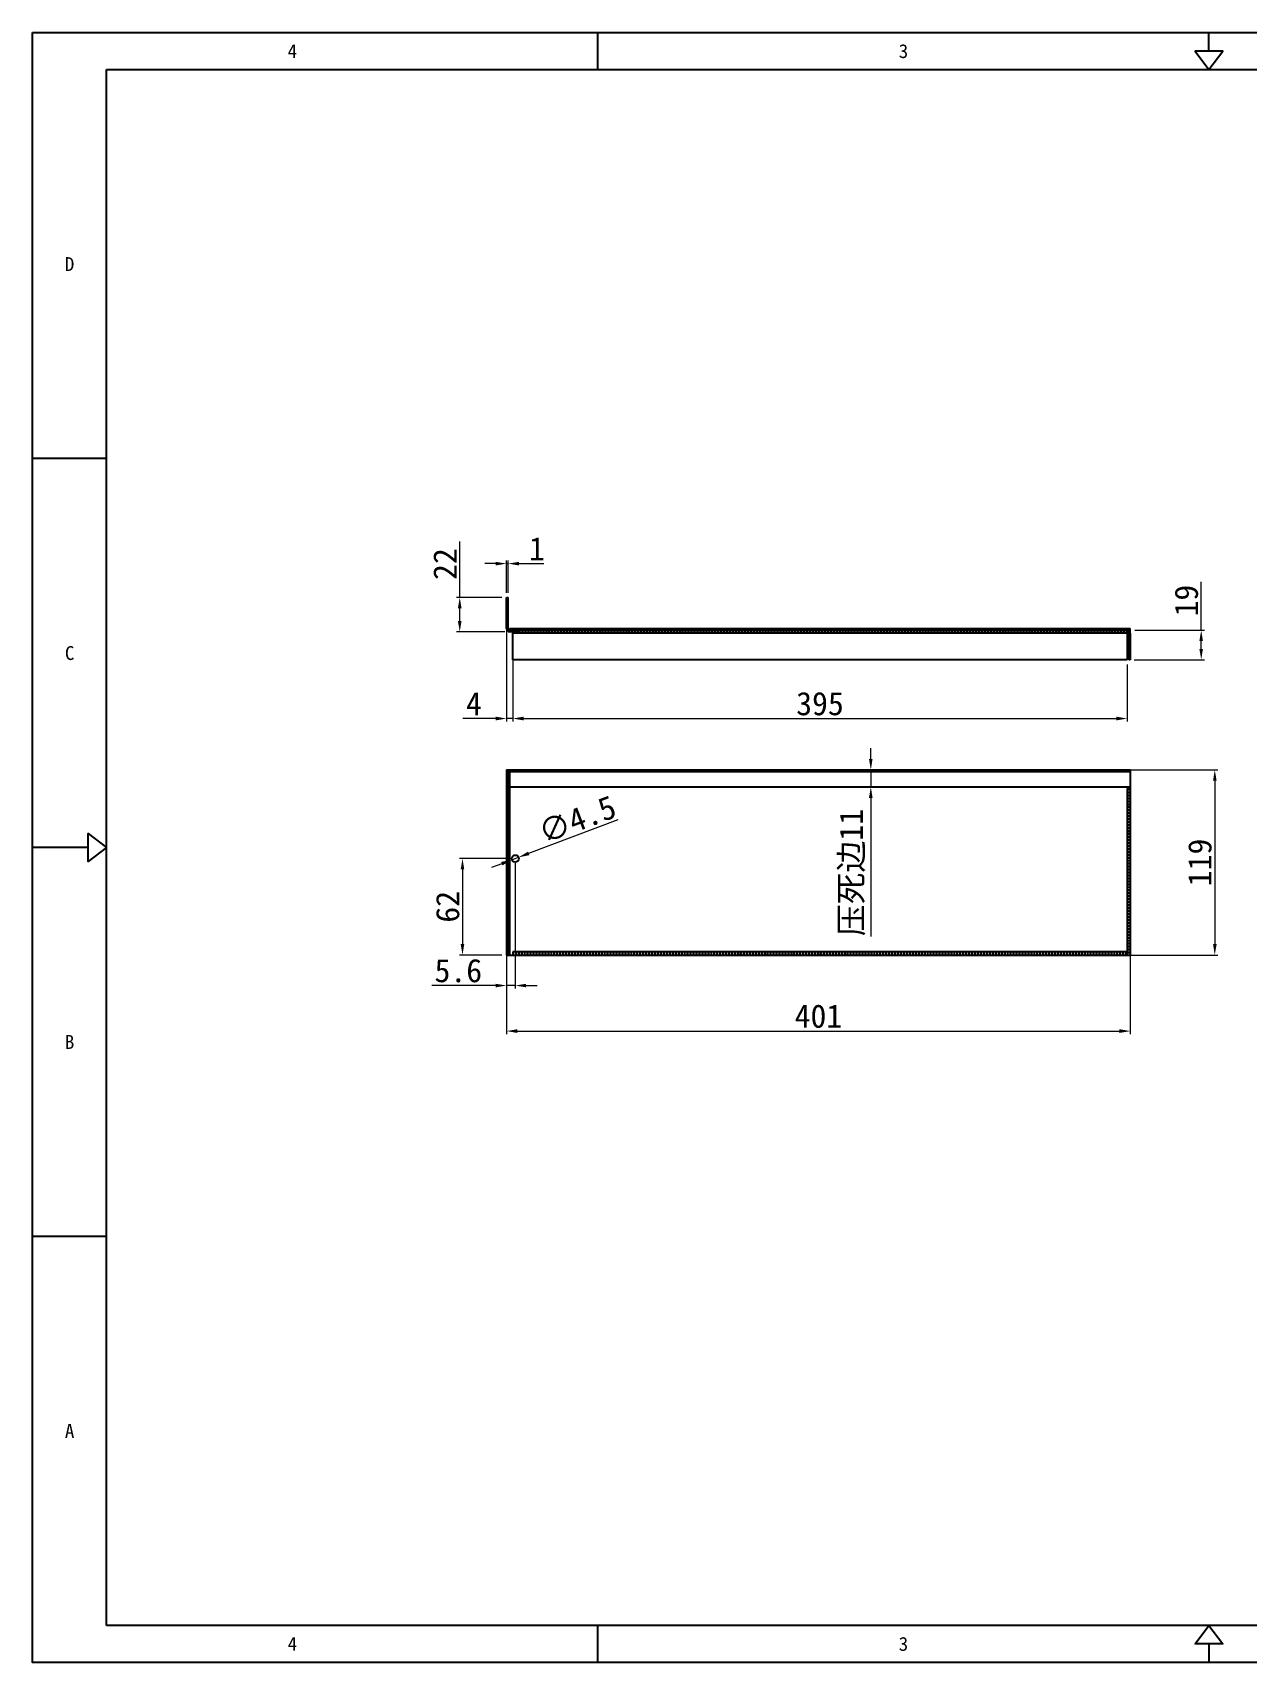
# Model space of a CAD drawing. Header units: millimetres. Extents: x 13106 to 40242, y 18888 to 28426.
# Drawn here: x 35259 to 36039, y 19875 to 20923 of the extents above; entities that cross this region are included whole.
import ezdxf
from ezdxf.enums import TextEntityAlignment as Align

# ---------------------------------------------------------------- set-up
doc = ezdxf.new("R2010")
doc.units = ezdxf.units.MM
doc.header["$PDSIZE"] = -1
doc.linetypes.add('HIDDEN', pattern=[1.905, 1.27, -0.635])
for name, color, linetype in [('02___PRT_ALL_AXES', 7, 'Continuous'), ('DEFAULT_2', 8, 'HIDDEN'), ('print', 30, 'Continuous')]:
    doc.layers.add(name, color=color, linetype=linetype)
doc.layers.add('dim', color=2, linetype='Continuous', lineweight=9)
doc.styles.add('Dartop', font='')
doc.styles.get('Dartop').set_extended_font_data('FangSong_GB2312')
doc.dimstyles.new('3', dxfattribs={"dimtxt": 15, "dimasz": 7, "dimexe": 2, "dimexo": 3, "dimgap": 2, "dimtad": 1, "dimzin": 9, "dimdsep": 46, "dimtxsty": 'Standard', "dimcen": 1, "dimadec": 1, "dimazin": 2, "dimtfac": 0.5, "dimtmove": 0, "dimatfit": 3, "dimfxl": 0, "dimtolj": 1, "dimlwd": 9, "dimlwe": 9, "dimarcsym": 0})

# ---------------------------------------------------------------- blocks, each defined once
blk = doc.blocks.new('*D254')
at = {"layer": 'Defpoints', "color": 0, "lineweight": 9, "transparency": 16777216}
for p in [(35533.4, 20559.5), (35563.5, 20559.5), (35565.5, 20537.5)]:
    blk.add_point(p, dxfattribs=at)
at = {"layer": 'dim', "color": 0, "lineweight": 9, "transparency": 16777216}
for p, q in [((35533.4, 20559.5), (35533.4, 20595.5)), ((35560.5, 20559.5), (35531.4, 20559.5)), ((35533.4, 20544.5), (35533.4, 20552.5)), ((35562.5, 20537.5), (35531.4, 20537.5))]:
    blk.add_line(p, q, dxfattribs=at)
for points in [[(35532.2, 20552.5), (35534.6, 20552.5), (35533.4, 20559.5)], [(35532.2, 20544.5), (35534.6, 20544.5), (35533.4, 20537.5)]]:
    blk.add_solid(points, dxfattribs=at)
at = {"layer": 'dim', "color": 0, "lineweight": 9, "transparency": 16777216, "insert": (35523.9, 20581), "char_height": 15, "attachment_point": 5, "rotation": 90}
blk.add_mtext('\\A1;22', dxfattribs=at)
blk = doc.blocks.new('*D255')
at = {"layer": 'Defpoints', "color": 0, "lineweight": 9, "transparency": 16777216}
for p in [(35964.5, 20538.5), (36010.1, 20538.5), (35964, 20519.5)]:
    blk.add_point(p, dxfattribs=at)
at = {"layer": 'dim', "color": 0, "lineweight": 9, "transparency": 16777216}
for p, q in [((36010.1, 20538.5), (36010.1, 20569.5)), ((35967.5, 20538.5), (36012.1, 20538.5)), ((36010.1, 20526.5), (36010.1, 20531.5)), ((35967, 20519.5), (36012.1, 20519.5))]:
    blk.add_line(p, q, dxfattribs=at)
for points in [[(36008.9, 20531.5), (36011.2, 20531.5), (36010.1, 20538.5)], [(36008.9, 20526.5), (36011.2, 20526.5), (36010.1, 20519.5)]]:
    blk.add_solid(points, dxfattribs=at)
at = {"layer": 'dim', "color": 0, "lineweight": 9, "transparency": 16777216, "insert": (36000.6, 20557.5), "char_height": 15, "attachment_point": 5, "rotation": 90}
blk.add_mtext('\\A1;19', dxfattribs=at)
blk = doc.blocks.new('*D257')
at = {"layer": 'Defpoints', "color": 0, "lineweight": 9, "transparency": 16777216}
for p in [(35959.9, 20448.7), (35955.3, 20329.7), (36018.8, 20329.7)]:
    blk.add_point(p, dxfattribs=at)
at = {"layer": 'dim', "color": 0, "lineweight": 9, "transparency": 16777216}
for p, q in [((35962.9, 20448.7), (36020.8, 20448.7)), ((36018.8, 20441.7), (36018.8, 20336.7)), ((35958.3, 20329.7), (36020.8, 20329.7))]:
    blk.add_line(p, q, dxfattribs=at)
for points in [[(36017.7, 20441.7), (36020, 20441.7), (36018.8, 20448.7)], [(36017.7, 20336.7), (36020, 20336.7), (36018.8, 20329.7)]]:
    blk.add_solid(points, dxfattribs=at)
at = {"layer": 'dim', "color": 0, "lineweight": 9, "transparency": 16777216, "insert": (36009.3, 20389.2), "char_height": 15, "attachment_point": 5, "rotation": 90}
blk.add_mtext('\\A1;119', dxfattribs=at)
blk = doc.blocks.new('*D262')
at = {"layer": 'Defpoints', "color": 0, "lineweight": 9, "transparency": 16777216}
for p in [(35567.5, 20519.5), (35962.5, 20519.5), (35962.5, 20481.7)]:
    blk.add_point(p, dxfattribs=at)
at = {"layer": 'dim', "color": 0, "lineweight": 9, "transparency": 16777216}
for p, q in [((35567.5, 20516.5), (35567.5, 20479.7)), ((35962.5, 20516.5), (35962.5, 20479.7)), ((35574.5, 20481.7), (35955.5, 20481.7))]:
    blk.add_line(p, q, dxfattribs=at)
for points in [[(35574.5, 20482.9), (35574.5, 20480.5), (35567.5, 20481.7)], [(35955.5, 20482.9), (35955.5, 20480.5), (35962.5, 20481.7)]]:
    blk.add_solid(points, dxfattribs=at)
at = {"layer": 'dim', "color": 0, "lineweight": 9, "transparency": 16777216, "insert": (35765, 20491.2), "char_height": 15, "attachment_point": 5}
blk.add_mtext('\\A1;395', dxfattribs=at)
blk = doc.blocks.new('*D263')
at = {"layer": 'Defpoints', "color": 0, "lineweight": 9, "transparency": 16777216}
for p in [(35563.5, 20547.5), (35567.5, 20530.4), (35563.5, 20481.7)]:
    blk.add_point(p, dxfattribs=at)
at = {"layer": 'dim', "color": 0, "lineweight": 9, "transparency": 16777216}
for p, q in [((35563.5, 20544.5), (35563.5, 20479.7)), ((35567.5, 20527.4), (35567.5, 20479.7)), ((35556.5, 20481.7), (35535.5, 20481.7)), ((35567.5, 20481.7), (35563.5, 20481.7)), ((35574.5, 20481.7), (35581.5, 20481.7))]:
    blk.add_line(p, q, dxfattribs=at)
for points in [[(35556.5, 20482.9), (35556.5, 20480.5), (35563.5, 20481.7)], [(35574.5, 20482.9), (35574.5, 20480.5), (35567.5, 20481.7)]]:
    blk.add_solid(points, dxfattribs=at)
at = {"layer": 'dim', "color": 0, "lineweight": 9, "transparency": 16777216, "insert": (35542.5, 20491.2), "char_height": 15, "attachment_point": 5}
blk.add_mtext('\\A1;4', dxfattribs=at)
blk = doc.blocks.new('*D264')
at = {"layer": 'Defpoints', "color": 0, "lineweight": 9, "transparency": 16777216}
for p in [(35563.5, 20382.2), (35964.5, 20370.4), (35964.5, 20280.8)]:
    blk.add_point(p, dxfattribs=at)
at = {"layer": 'dim', "color": 0, "lineweight": 9, "transparency": 16777216}
for p, q in [((35563.5, 20379.2), (35563.5, 20278.8)), ((35964.5, 20367.4), (35964.5, 20278.8)), ((35570.5, 20280.8), (35957.5, 20280.8))]:
    blk.add_line(p, q, dxfattribs=at)
for points in [[(35570.5, 20282), (35570.5, 20279.6), (35563.5, 20280.8)], [(35957.5, 20282), (35957.5, 20279.6), (35964.5, 20280.8)]]:
    blk.add_solid(points, dxfattribs=at)
at = {"layer": 'dim', "color": 0, "lineweight": 9, "transparency": 16777216, "insert": (35764, 20290.3), "char_height": 15, "attachment_point": 5}
blk.add_mtext('\\A1;401', dxfattribs=at)
blk = doc.blocks.new('*D265')
at = {"layer": 'Defpoints', "color": 0, "lineweight": 9, "transparency": 16777216}
for p in [(35563.5, 20391.7), (35569.1, 20391.7), (35563.5, 20310.1)]:
    blk.add_point(p, dxfattribs=at)
at = {"layer": 'dim', "color": 0, "lineweight": 9, "transparency": 16777216}
for p, q in [((35563.5, 20388.7), (35563.5, 20308.1)), ((35569.1, 20388.7), (35569.1, 20308.1)), ((35556.5, 20310.1), (35515.5, 20310.1)), ((35569.1, 20310.1), (35563.5, 20310.1)), ((35576.1, 20310.1), (35583.1, 20310.1))]:
    blk.add_line(p, q, dxfattribs=at)
for points in [[(35556.5, 20311.2), (35556.5, 20308.9), (35563.5, 20310.1)], [(35576.1, 20311.2), (35576.1, 20308.9), (35569.1, 20310.1)]]:
    blk.add_solid(points, dxfattribs=at)
at = {"layer": 'dim', "color": 0, "lineweight": 9, "transparency": 16777216, "insert": (35532.5, 20319.6), "char_height": 15, "attachment_point": 5}
blk.add_mtext('\\A1;5.6', dxfattribs=at)
blk = doc.blocks.new('*D266')
at = {"layer": 'Defpoints', "color": 0, "lineweight": 9, "transparency": 16777216}
for p in [(35567, 20390.9), (35571.2, 20392.5)]:
    blk.add_point(p, dxfattribs=at)
at = {"layer": 'dim', "color": 0, "lineweight": 9, "transparency": 16777216}
for p, q in [((35635.1, 20416.6), (35577.7, 20395)), ((35560.4, 20388.4), (35553.9, 20386)), ((35567, 20390.9), (35571.2, 20392.5))]:
    blk.add_line(p, q, dxfattribs=at)
for points in [[(35560, 20389.5), (35560.8, 20387.3), (35567, 20390.9)], [(35577.3, 20396.1), (35578.2, 20393.9), (35571.2, 20392.5)]]:
    blk.add_solid(points, dxfattribs=at)
at = {"layer": 'dim', "color": 0, "lineweight": 9, "transparency": 16777216, "insert": (35608.9, 20416.8), "char_height": 15, "attachment_point": 5, "rotation": 20.6489}
blk.add_mtext('\\A1;∅4.5', dxfattribs=at)
blk = doc.blocks.new('*D267')
at = {"layer": 'Defpoints', "color": 0, "lineweight": 9, "transparency": 16777216}
for p in [(35777.8, 20448.7), (35797.7, 20448.7), (35777.8, 20437.7)]:
    blk.add_point(p, dxfattribs=at)
at = {"layer": 'dim', "color": 0, "lineweight": 9, "transparency": 16777216}
for p, q in [((35797.7, 20455.7), (35797.7, 20462.7)), ((35780.8, 20448.7), (35799.7, 20448.7)), ((35797.7, 20448.7), (35797.7, 20437.7)), ((35780.8, 20437.7), (35799.7, 20437.7)), ((35797.7, 20430.7), (35797.7, 20341.6))]:
    blk.add_line(p, q, dxfattribs=at)
for points in [[(35796.5, 20455.7), (35798.8, 20455.7), (35797.7, 20448.7)], [(35796.5, 20430.7), (35798.8, 20430.7), (35797.7, 20437.7)]]:
    blk.add_solid(points, dxfattribs=at)
at = {"layer": 'dim', "color": 0, "lineweight": 9, "transparency": 16777216, "insert": (35785.9, 20382.7), "char_height": 15, "attachment_point": 5, "rotation": 90}
blk.add_mtext('\\A1;{\\fSimSun|b0|i0|c134|p2;压死边}11', dxfattribs=at)
blk = doc.blocks.new('*D268')
at = {"layer": 'Defpoints', "color": 0, "lineweight": 9, "transparency": 16777216}
for p in [(35569.1, 20391.7), (35535.2, 20329.7), (35563.5, 20329.7)]:
    blk.add_point(p, dxfattribs=at)
at = {"layer": 'dim', "color": 0, "lineweight": 9, "transparency": 16777216}
for p, q in [((35566.1, 20391.7), (35533.2, 20391.7)), ((35535.2, 20384.7), (35535.2, 20336.7)), ((35560.5, 20329.7), (35533.2, 20329.7))]:
    blk.add_line(p, q, dxfattribs=at)
for points in [[(35534, 20384.7), (35536.3, 20384.7), (35535.2, 20391.7)], [(35534, 20336.7), (35536.3, 20336.7), (35535.2, 20329.7)]]:
    blk.add_solid(points, dxfattribs=at)
at = {"layer": 'dim', "color": 0, "lineweight": 9, "transparency": 16777216, "insert": (35525.7, 20360.7), "char_height": 15, "attachment_point": 5, "rotation": 90}
blk.add_mtext('\\A1;62', dxfattribs=at)
blk = doc.blocks.new('*D294')
at = {"layer": 'Defpoints', "color": 0, "lineweight": 9, "transparency": 16777216}
for p in [(35564.5, 20581.3), (35563.5, 20559.5), (35564.5, 20559.5)]:
    blk.add_point(p, dxfattribs=at)
at = {"layer": 'dim', "color": 0, "lineweight": 9, "transparency": 16777216}
for p, q in [((35556.5, 20581.3), (35549.5, 20581.3)), ((35563.5, 20562.5), (35563.5, 20583.3)), ((35563.5, 20581.3), (35564.5, 20581.3)), ((35564.5, 20562.5), (35564.5, 20583.3)), ((35571.5, 20581.3), (35587.5, 20581.3))]:
    blk.add_line(p, q, dxfattribs=at)
for points in [[(35556.5, 20582.4), (35556.5, 20580.1), (35563.5, 20581.3)], [(35571.5, 20582.4), (35571.5, 20580.1), (35564.5, 20581.3)]]:
    blk.add_solid(points, dxfattribs=at)
at = {"layer": 'dim', "color": 0, "lineweight": 9, "transparency": 16777216, "insert": (35583, 20590.8), "char_height": 15, "attachment_point": 5}
blk.add_mtext('\\A1;1', dxfattribs=at)

msp = doc.modelspace()

# ---------------------------------------------------------------- linework, layer by layer
at = {"color": 0}
for p, q in [((35622.234, 20898.799), (35622.234, 20922.608)), ((36015.087, 20910.703), (36015.087, 20922.608)), ((35306.416, 19898.809), (35306.416, 20898.799)), ((35306.416, 20898.799), (36723.758, 20898.799)), ((35306.416, 20648.801), (35258.797, 20648.801)), ((35294.511, 20398.804), (35258.797, 20398.804)), ((35306.416, 20148.806), (35258.797, 20148.806)), ((36723.758, 19898.809), (35306.416, 19898.809)), ((35622.234, 19875), (35622.234, 19898.809)), ((36015.087, 19886.904), (36015.087, 19875))]:
    msp.add_line(p, q, dxfattribs=at)
at = {"color": 3, "linetype": 'Continuous'}
for p, q in [((35563.492, 20539.471), (35563.492, 20559.471)), ((35565.492, 20539.471), (35964.492, 20539.471)), ((35567.492, 20537.471), (35565.492, 20537.471)), ((35963.492, 20536.471), (35963.492, 20519.471)), ((35964.211, 20537.471), (35964.492, 20537.471)), ((35563.492, 20448.701), (35563.492, 20329.701)), ((35565.492, 20448.701), (35565.492, 20437.701)), ((35565.492, 20448.701), (35964.492, 20448.701)), ((35565.492, 20447.701), (35964.492, 20447.701)), ((35964.492, 20448.701), (35964.492, 20437.701)), ((35565.492, 20437.701), (35964.492, 20437.701))]:
    msp.add_line(p, q, dxfattribs=at)
at = {"color": 7, "linetype": 'Continuous'}
for p, q in [((35563.492, 20559.471), (35564.492, 20559.471)), ((35564.492, 20539.471), (35564.492, 20559.471)), ((35563.492, 20539.471), (35564.492, 20539.471)), ((35565.492, 20537.471), (35565.492, 20539.471)), ((35565.492, 20538.471), (35964.492, 20538.471)), ((35567.492, 20519.471), (35567.492, 20538.471)), ((35962.492, 20536.471), (35567.492, 20536.471)), ((35962.492, 20538.471), (35962.492, 20519.471)), ((35964.492, 20536.471), (35963.492, 20536.471)), ((35964.492, 20537.471), (35964.492, 20539.471)), ((35964.492, 20536.471), (35964.492, 20519.471)), ((35962.492, 20519.471), (35567.492, 20519.471)), ((35964.492, 20519.471), (35963.492, 20519.471)), ((35563.492, 20448.701), (35565.492, 20448.701)), ((35564.492, 20448.701), (35564.492, 20329.701)), ((35565.492, 20437.701), (35565.492, 20329.701)), ((35962.492, 20436.701), (35964.492, 20436.701)), ((35962.492, 20436.701), (35962.492, 20329.701)), ((35964.492, 20437.701), (35964.492, 20329.701)), ((35563.492, 20329.701), (35964.492, 20329.701)), ((35567.492, 20331.701), (35567.492, 20329.701)), ((35962.492, 20331.701), (35567.492, 20331.701))]:
    msp.add_line(p, q, dxfattribs=at)
at = {"color": 0}
for points in [[(36015.087, 20898.799), (36024.015, 20910.703), (36006.158, 20910.703), (36015.087, 20898.799)], [(35306.416, 20398.804), (35294.511, 20389.875), (35294.511, 20407.732), (35306.416, 20398.804)], [(36015.087, 19898.809), (36024.015, 19886.904), (36006.158, 19886.904), (36015.087, 19898.809)]]:
    msp.add_lwpolyline(points, close=True, dxfattribs=at)
at = {"color": 3, "linetype": 'Continuous'}
for centre, radius, start, end in [((35565.492, 20539.471), 2, 180, 270), ((35962.492, 20536.471), 1, 0, 90)]:
    msp.add_arc(centre, radius, start, end, dxfattribs=at)
at = {"color": 7, "linetype": 'Continuous'}
for centre, radius, start, end in [((35565.492, 20539.471), 1, 180, 270), ((35962.492, 20536.471), 2, 0, 90)]:
    msp.add_arc(centre, radius, start, end, dxfattribs=at)
at = {"layer": '02___PRT_ALL_AXES', "color": 8, "linetype": 'HIDDEN'}
for p, q in [((35566.842, 20538.471), (35566.842, 20537.471)), ((35566.842, 20538.471), (35571.342, 20538.471)), ((35566.842, 20537.471), (35571.342, 20537.471)), ((35569.092, 20537.471), (35569.092, 20538.471)), ((35571.342, 20538.471), (35571.342, 20537.471)), ((35565.492, 20447.701), (35964.492, 20447.701))]:
    msp.add_line(p, q, dxfattribs=at)
at = {"layer": '02___PRT_ALL_AXES', "color": 7, "linetype": 'Continuous'}
msp.add_circle((35569.092, 20391.701), 2.25, dxfattribs=at)
at = {"layer": 'DEFAULT_2', "color": 8, "linetype": 'HIDDEN'}
for p, q in [((35563.492, 20554.471), (35564.492, 20554.471)), ((35563.492, 20551.971), (35564.492, 20551.971)), ((35563.492, 20549.971), (35564.492, 20549.971)), ((35563.492, 20547.471), (35564.492, 20547.471)), ((35567.492, 20537.471), (35964.211, 20537.471)), ((35964.489, 20536.58), (35963.491, 20536.526)), ((35563.492, 20438.201), (35564.492, 20438.201)), ((35563.492, 20433.201), (35564.492, 20433.201)), ((35963.492, 20436.701), (35963.492, 20329.701)), ((35964.489, 20436.701), (35964.492, 20436.701)), ((35563.492, 20398.201), (35564.492, 20398.201)), ((35563.492, 20393.201), (35564.492, 20393.201)), ((35563.492, 20358.201), (35564.492, 20358.201)), ((35563.492, 20353.201), (35564.492, 20353.201)), ((35962.492, 20330.701), (35567.492, 20330.701)), ((35567.492, 20329.704), (35567.492, 20329.701)), ((35962.492, 20329.704), (35962.492, 20329.701))]:
    msp.add_line(p, q, dxfattribs=at)
at = {"layer": 'print'}
msp.add_lwpolyline([(35258.797, 20922.608), (36771.377, 20922.608), (36771.377, 19875), (35258.797, 19875)], close=True, dxfattribs=at)

# ---------------------------------------------------------------- texts
at = {"color": 0, "style": 'Dartop'}
for s, p in [('4', (35425.807, 20910.703)), ('3', (35818.66, 20910.703)), ('D', (35282.606, 20773.8)), ('C', (35282.606, 20523.802)), ('B', (35282.606, 20273.805)), ('A', (35282.606, 20023.808)), ('4', (35425.807, 19886.904)), ('3', (35818.66, 19886.904))]:
    msp.add_text(s, height=8.928, dxfattribs=at).set_placement(p, align=Align.MIDDLE_CENTER)

# ---------------------------------------------------------------- dimensions: what is measured, and where the dimension line sits
at = {"layer": 'dim', "lineweight": 9}
for base, p1, p2, picture, middle in [((35564.492, 20581.252), (35563.492, 20559.471), (35564.492, 20559.471), '*D294', (35582.992, 20590.752)), ((35563.492, 20481.686), (35567.492, 20530.405), (35563.492, 20547.471), '*D263', (35542.492, 20491.186)), ((35962.492, 20481.686), (35567.492, 20519.471), (35962.492, 20519.471), '*D262', (35764.992, 20491.186)), ((35563.492, 20310.075), (35569.092, 20391.701), (35563.492, 20391.701), '*D265', (35532.492, 20319.575)), ((35964.492, 20280.786), (35563.492, 20382.237), (35964.492, 20370.376), '*D264', (35763.992, 20290.286))]:
    dim = msp.add_linear_dim(base=base, p1=p1, p2=p2, dimstyle='3', dxfattribs=at)
    dim.commit()
    dim.dimension.update_dxf_attribs({"geometry": picture, "text_midpoint": middle})
for base, p1, p2, picture, middle in [((35533.406, 20559.471), (35565.492, 20537.471), (35563.492, 20559.471), '*D254', (35523.906, 20580.971)), ((36010.061, 20538.471), (35963.992, 20519.471), (35964.492, 20538.471), '*D255', (36000.561, 20557.471)), ((36018.817, 20329.701), (35959.937, 20448.701), (35955.276, 20329.701), '*D257', (36009.317, 20389.201)), ((35535.165, 20329.701), (35569.092, 20391.701), (35563.492, 20329.701), '*D268', (35525.665, 20360.701))]:
    dim = msp.add_linear_dim(base=base, p1=p1, p2=p2, angle=90, dimstyle='3', dxfattribs=at)
    dim.commit()
    dim.dimension.update_dxf_attribs({"geometry": picture, "text_midpoint": middle})
dim = msp.add_linear_dim(base=(35797.663, 20448.701), p1=(35777.816, 20437.701), p2=(35777.816, 20448.701), angle=90, text='{\\fSimSun|b0|i0|c134|p2;压死边}<>', dimstyle='3', dxfattribs=at)
dim.commit()
dim.dimension.update_dxf_attribs({"geometry": '*D267', "text_midpoint": (35797.663, 20382.66), "dimtype": 160})
dim = msp.add_diameter_dim_2p(p1=(35566.987, 20390.908), p2=(35571.198, 20392.495), dimstyle='3', dxfattribs=at)
dim.commit()
dim.dimension.update_dxf_attribs({"geometry": '*D266', "text_midpoint": (35612.211, 20407.95), "dimtype": 163})

doc.saveas('drawing.dxf')
